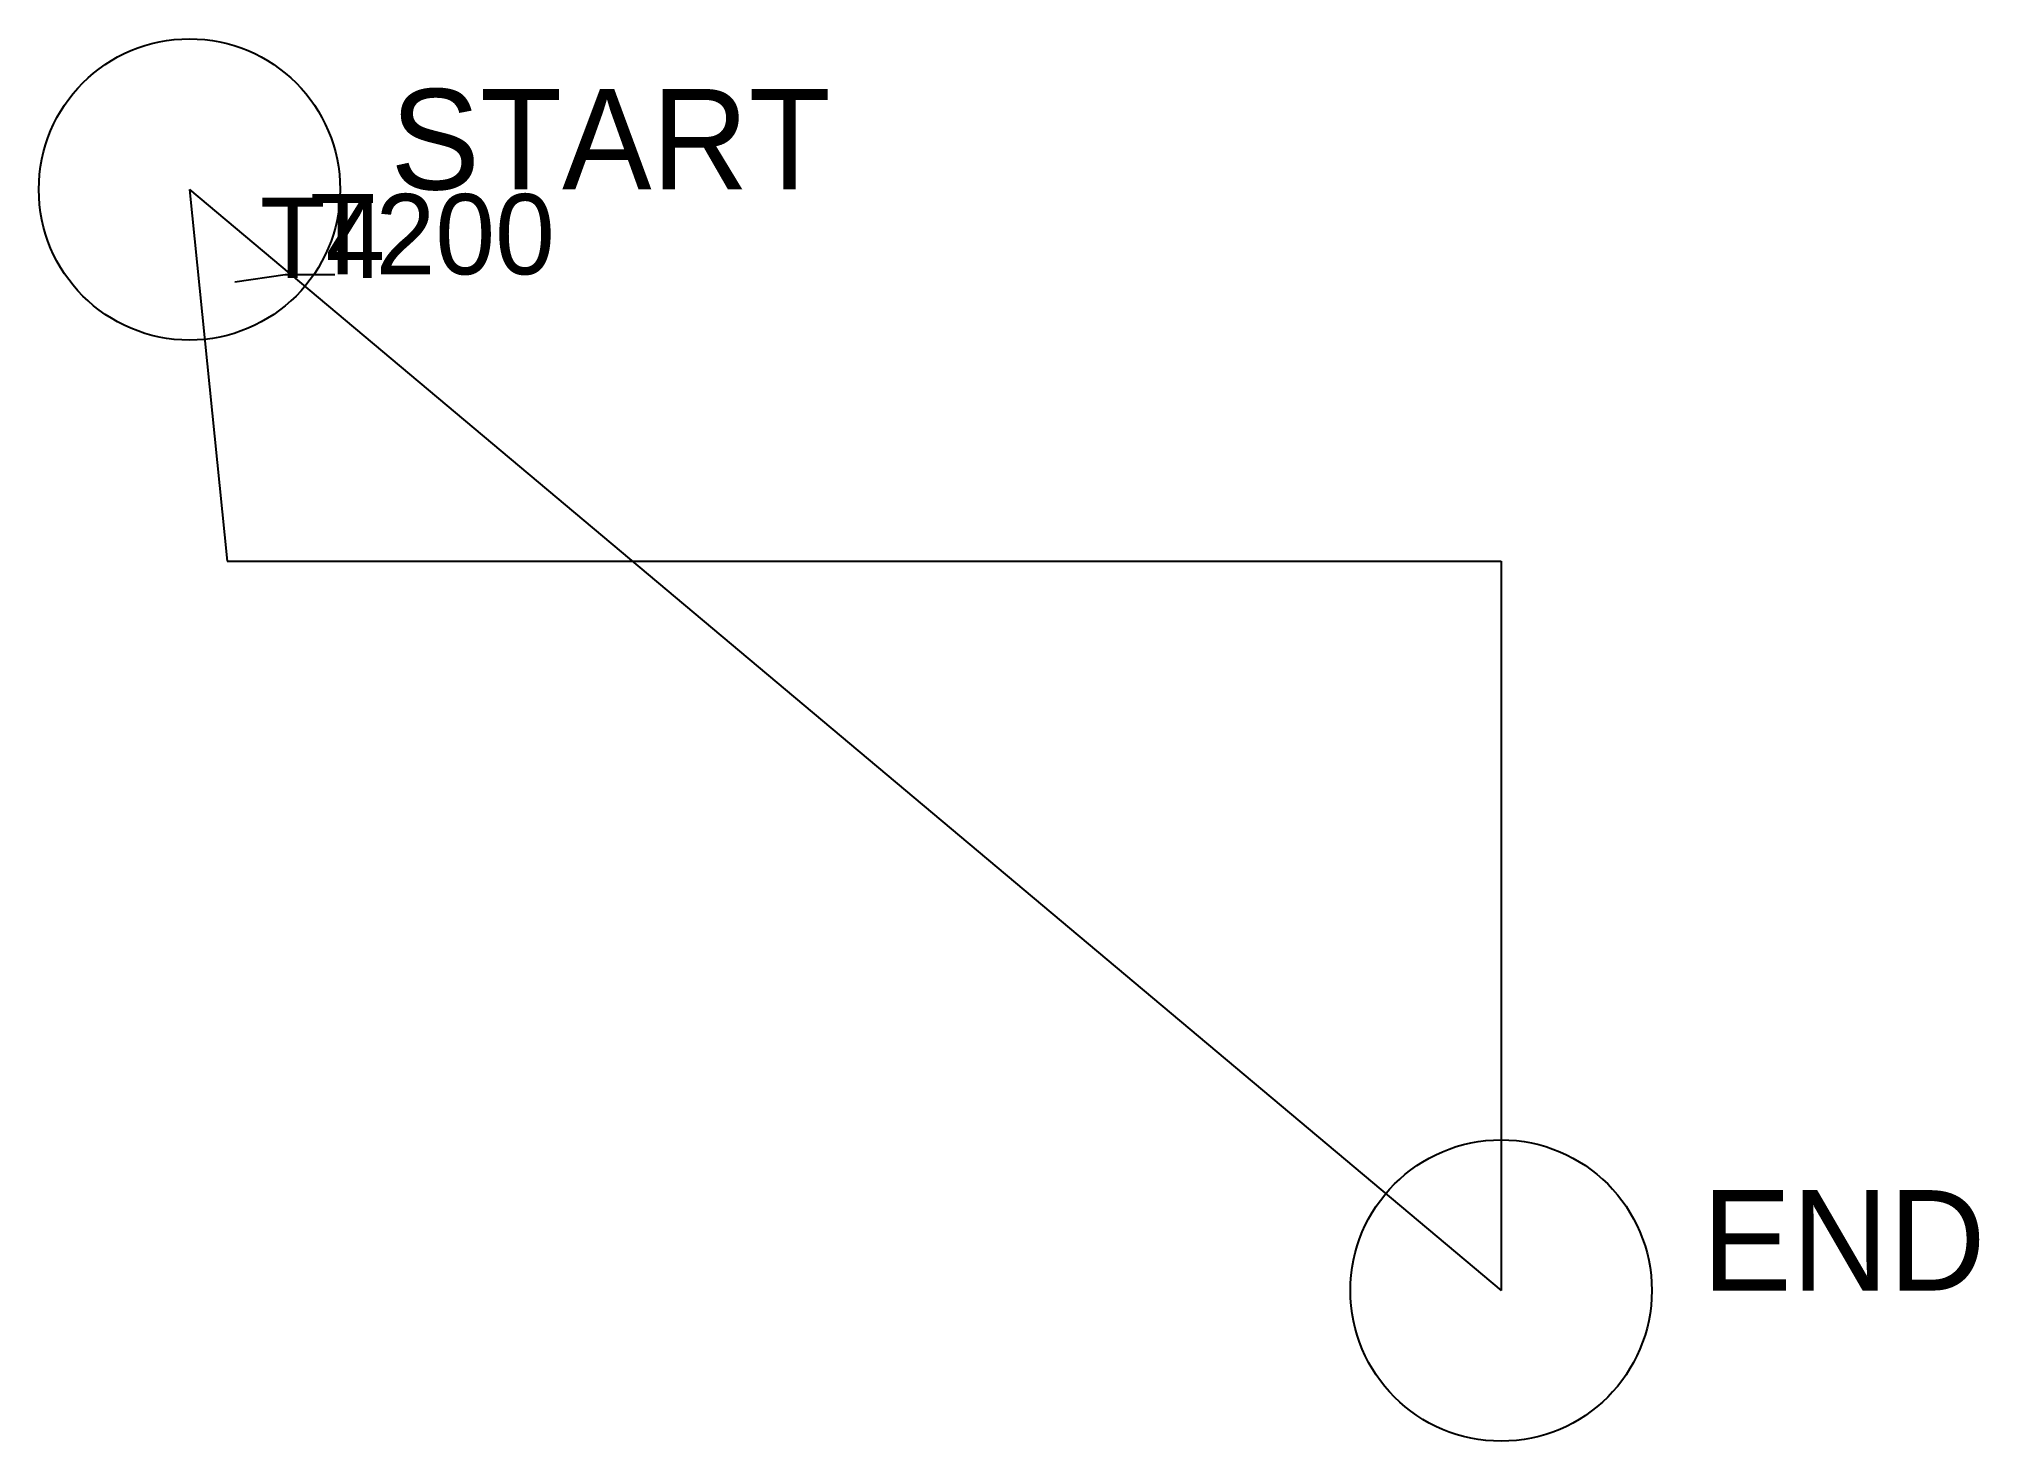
# Model space of a CAD drawing. Extents: x 137.7 to 157, y 16.4 to 30.3.
import ezdxf

# ---------------------------------------------------------------- set-up
doc = ezdxf.new("R2010")
doc.units = 0
for name, color, linetype in [('DIRECT', 5, 'CONTINUOUS'), ('FORBIDDEN', 2, 'CONTINUOUS'), ('ORIGIN', 4, 'CONTINUOUS'), ('PATH', 3, 'CONTINUOUS'), ('TEXT', 1, 'CONTINUOUS')]:
    doc.layers.add(name, color=color, linetype=linetype)

msp = doc.modelspace()

# ---------------------------------------------------------------- linework, layer by layer
at = {"layer": 'DIRECT', "color": 5}
msp.add_line((139.232, 28.845, 139.993), (152.29, 17.883, 160.124), dxfattribs=at)
at = {"layer": 'FORBIDDEN', "color": 2}
for p, q in [((139.683, 27.925, 149.385), (140.183, 28, 149.385)), ((140.183, 28, 149.385), (140.679, 28, 149.385))]:
    msp.add_line(p, q, dxfattribs=at)
at = {"layer": 'ORIGIN', "color": 4}
for centre in [(139.232, 28.845, 139.993), (152.29, 17.883, 160.124)]:
    msp.add_circle(centre, 1.5, dxfattribs=at)
at = {"layer": 'PATH', "color": 3}
for p, q in [((139.232, 28.845, 139.993), (139.232, 28.845, 149.386)), ((139.232, 28.845, 149.386), (139.232, 28.845, 160.703)), ((139.232, 28.845, 160.703), (139.608, 25.145, 160.703)), ((139.608, 25.145, 160.703), (147.156, 25.145, 160.703)), ((147.156, 25.145, 160.703), (152.29, 25.145, 160.124)), ((152.29, 25.145, 160.124), (152.29, 17.883, 160.124))]:
    msp.add_line(p, q, dxfattribs=at)

# ---------------------------------------------------------------- texts
at = {"layer": 'TEXT', "color": 4}
for s, p in [('START', (141.232, 28.845, 139.993)), ('END', (154.29, 17.883, 160.124))]:
    msp.add_text(s, height=1, dxfattribs=at).set_placement(p)
at = {"layer": 'TEXT', "color": 2}
for s, p in [('T200', (140.431, 28, 149.885)), ('T4', (139.933, 27.962, 149.885))]:
    msp.add_text(s, height=0.8, dxfattribs=at).set_placement(p)

doc.saveas('drawing.dxf')
